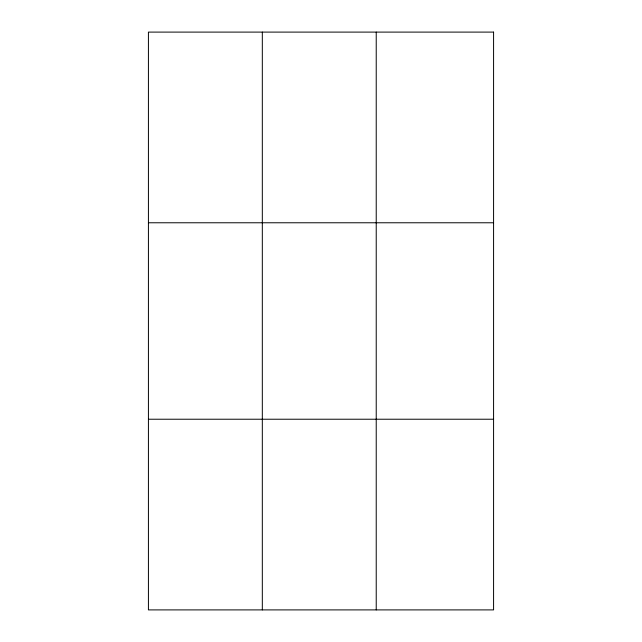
<?xml version="1.0" encoding="UTF-8"?>
<svg xmlns="http://www.w3.org/2000/svg" width="642" height="642" viewBox="0 0 642 642"><rect width="100%" height="100%" fill="white"/><g stroke="black" fill="none" stroke-linecap="round" stroke-linejoin="round"><path stroke-width="0.96" d="M262.321 32.1L262.321 609.9M376.228 32.1L376.228 609.9M148.422 222.774L493.578 222.774M148.422 419.226L493.578 419.226M493.578 32.1L493.578 609.9L148.422 609.9L148.422 32.1L493.578 32.1"/></g></svg>
